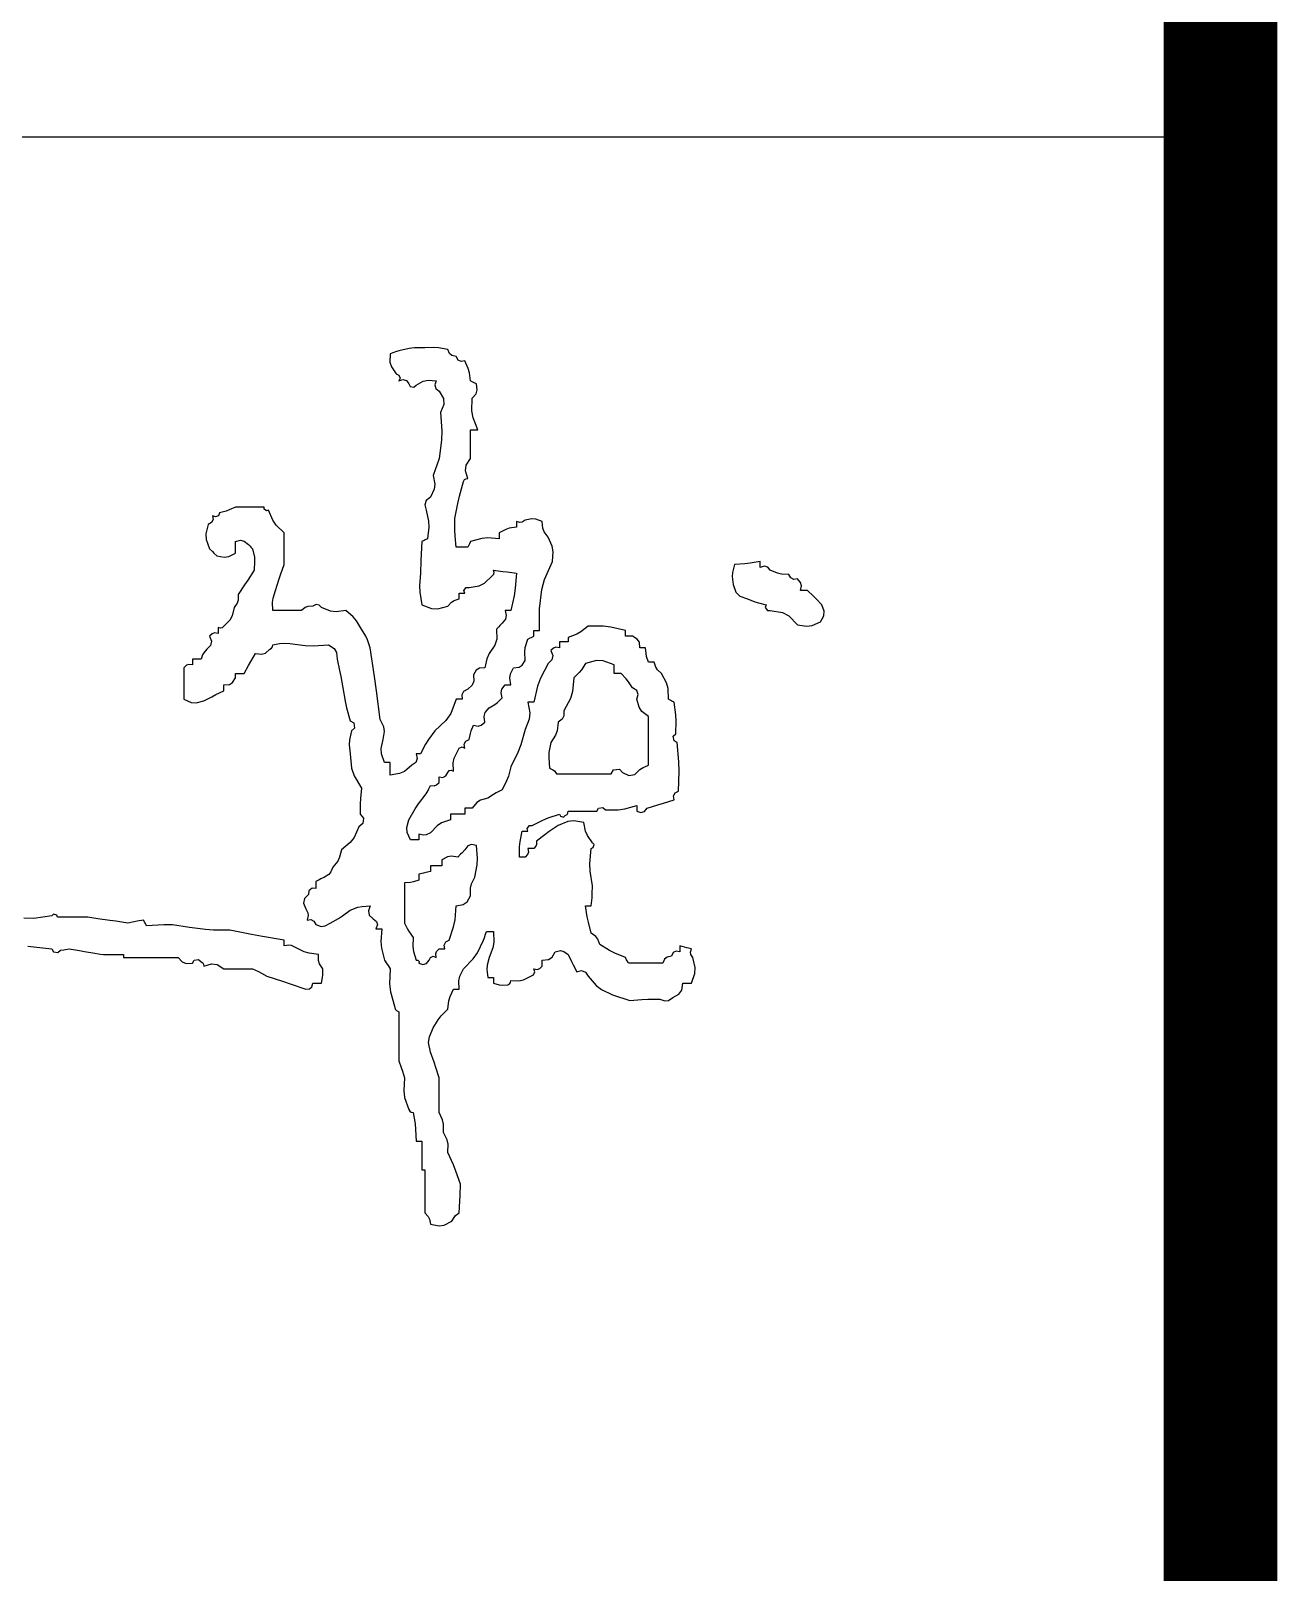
# Model space of a CAD drawing. Extents: x -737978 to 768813, y -372247 to 1140308.
# Drawn here: x 335278 to 336375, y -140390 to -139034 of the extents above; entities that cross this region are included whole.
import ezdxf

# ---------------------------------------------------------------- set-up
doc = ezdxf.new("R2010")
doc.units = 0
doc.header["$LTSCALE"] = 1000
doc.header["$MEASUREMENT"] = 0
doc.layers.get('0').update_dxf_attribs({"linetype": 'CONTINUOUS'})
doc.layers.add('PUB_TITLE', color=4, linetype='CONTINUOUS')

# ---------------------------------------------------------------- blocks, each defined once
blk = doc.blocks.new('黄履优')
for p, q in [((1.236931, 0.600962), (1.236727, 0.596112)), ((1.238931, 0.601629), (1.236931, 0.600962)), ((1.239932, 0.601962), (1.238931, 0.601629)), ((1.241932, 0.602629), (1.239932, 0.601962)), ((1.247807, 0.604022), (1.241932, 0.602629)), ((1.250897, 0.604366), (1.247807, 0.604022)), ((1.256935, 0.604296), (1.250897, 0.604366)), ((1.262275, 0.60452), (1.256935, 0.604296)), ((1.265001, 0.60435), (1.262275, 0.60452)), ((1.270271, 0.603462), (1.265001, 0.60435)), ((1.271333, 0.601085), (1.270271, 0.603462)), ((1.272742, 0.59991), (1.271333, 0.601085)), ((1.236727, 0.596112), (1.23753, 0.593303)), ((1.23753, 0.593303), (1.240265, 0.589293)), ((1.275272, 0.599295), (1.272742, 0.59991)), ((1.276289, 0.597302), (1.275272, 0.599295)), ((1.27807, 0.596412), (1.276289, 0.597302)), ((1.280274, 0.596794), (1.27807, 0.596412)), ((1.282217, 0.592346), (1.280274, 0.596794)), ((1.282907, 0.589929), (1.282217, 0.592346)), ((1.240265, 0.589293), (1.241892, 0.588534)), ((1.241892, 0.588534), (1.242587, 0.586797)), ((1.242587, 0.586797), (1.241932, 0.585125)), ((1.241932, 0.585125), (1.244223, 0.585928)), ((1.244223, 0.585928), (1.246246, 0.58535)), ((1.246246, 0.58535), (1.247767, 0.583458)), ((1.247767, 0.583458), (1.248542, 0.581945)), ((1.250637, 0.581526), (1.251934, 0.582624)), ((1.251934, 0.582624), (1.256057, 0.58503)), ((1.256057, 0.58503), (1.258856, 0.58563)), ((1.258856, 0.58563), (1.263603, 0.585125)), ((1.263603, 0.585125), (1.2628, 0.582834)), ((1.2628, 0.582834), (1.263379, 0.580811)), ((1.283608, 0.585125), (1.282907, 0.589929)), ((1.284941, 0.584458), (1.283608, 0.585125)), ((1.285608, 0.584125), (1.284941, 0.584458)), ((1.286942, 0.583458), (1.285608, 0.584125)), ((1.287417, 0.58001), (1.286942, 0.583458)), ((1.248542, 0.581945), (1.250637, 0.581526)), ((1.263379, 0.580811), (1.26527, 0.57929)), ((1.26527, 0.57929), (1.26786, 0.574999)), ((1.26786, 0.574999), (1.2681, 0.571385)), ((1.284343, 0.567668), (1.284441, 0.575123)), ((1.284441, 0.575123), (1.286736, 0.57774)), ((1.286736, 0.57774), (1.287417, 0.58001)), ((1.2681, 0.571385), (1.266104, 0.566788)), ((1.266104, 0.566788), (1.266893, 0.556143)), ((1.285059, 0.563728), (1.284343, 0.567668)), ((1.266893, 0.556143), (1.266722, 0.55069)), ((1.283608, 0.550118), (1.283608, 0.556786)), ((1.283608, 0.556786), (1.285275, 0.556786)), ((1.287775, 0.556786), (1.285059, 0.563728)), ((1.285275, 0.556786), (1.286108, 0.556786)), ((1.286108, 0.556786), (1.287775, 0.556786)), ((1.266722, 0.55069), (1.26527, 0.540115)), ((1.283608, 0.546783), (1.283608, 0.550118)), ((1.283608, 0.540115), (1.283608, 0.546783)), ((1.26527, 0.540115), (1.263937, 0.536115)), ((1.281016, 0.536176), (1.283608, 0.540115)), ((1.26327, 0.534114), (1.261936, 0.530113)), ((1.261936, 0.530113), (1.262877, 0.525156)), ((1.263937, 0.536115), (1.26327, 0.534114)), ((1.280556, 0.532953), (1.281016, 0.536176)), ((1.281941, 0.528446), (1.280556, 0.532953)), ((1.262476, 0.522148), (1.260269, 0.517611)), ((1.262877, 0.525156), (1.262476, 0.522148)), ((1.27717, 0.518177), (1.27944, 0.526779)), ((1.27944, 0.526779), (1.280047, 0.527817)), ((1.280047, 0.527817), (1.280749, 0.528285)), ((1.280749, 0.528285), (1.281941, 0.528446)), ((1.146912, 0.511776), (1.143354, 0.510172)), ((1.15358, 0.511776), (1.146912, 0.511776)), ((1.156914, 0.511776), (1.15358, 0.511776)), ((1.163582, 0.511776), (1.156914, 0.511776)), ((1.163608, 0.510574), (1.163582, 0.511776)), ((1.257757, 0.515689), (1.256912, 0.513154)), ((1.256912, 0.513154), (1.257769, 0.510109)), ((1.260269, 0.517611), (1.257757, 0.515689)), ((1.274439, 0.505108), (1.276168, 0.513835)), ((1.276168, 0.513835), (1.27717, 0.518177)), ((1.131075, 0.501774), (1.129707, 0.496263)), ((1.133067, 0.50279), (1.131075, 0.501774)), ((1.133958, 0.504571), (1.133067, 0.50279)), ((1.135247, 0.50612), (1.133576, 0.506775)), ((1.133576, 0.506775), (1.133958, 0.504571)), ((1.136984, 0.506815), (1.135247, 0.50612)), ((1.137743, 0.508442), (1.136984, 0.506815)), ((1.1415, 0.509498), (1.137743, 0.508442)), ((1.143354, 0.510172), (1.1415, 0.509498)), ((1.164963, 0.50967), (1.163608, 0.510574)), ((1.166082, 0.510109), (1.164963, 0.50967)), ((1.168632, 0.504159), (1.166082, 0.510109)), ((1.170609, 0.501284), (1.168632, 0.504159)), ((1.257769, 0.510109), (1.259094, 0.503565)), ((1.259094, 0.503565), (1.259268, 0.500082)), ((1.274482, 0.498432), (1.274439, 0.505108)), ((1.312219, 0.502847), (1.31028, 0.503441)), ((1.31028, 0.503441), (1.31028, 0.502107)), ((1.31028, 0.502107), (1.31028, 0.50144)), ((1.313639, 0.503084), (1.312219, 0.502847)), ((1.315281, 0.504274), (1.313639, 0.503084)), ((1.319245, 0.504913), (1.315281, 0.504274)), ((1.32148, 0.504726), (1.319245, 0.504913)), ((1.325283, 0.503441), (1.32148, 0.504726)), ((1.325525, 0.499546), (1.325283, 0.503441)), ((1.129707, 0.496263), (1.129904, 0.492916)), ((1.129904, 0.492916), (1.131909, 0.487604)), ((1.175251, 0.496773), (1.170609, 0.501284)), ((1.175251, 0.489438), (1.175251, 0.496773)), ((1.257269, 0.492772), (1.256602, 0.492439)), ((1.258602, 0.493439), (1.257269, 0.492772)), ((1.259268, 0.500082), (1.258602, 0.493439)), ((1.27465, 0.495085), (1.274482, 0.498432)), ((1.275272, 0.488438), (1.27465, 0.495085)), ((1.29005, 0.493618), (1.283608, 0.491772)), ((1.293598, 0.493973), (1.29005, 0.493618)), ((1.300278, 0.493439), (1.293598, 0.493973)), ((1.303979, 0.498795), (1.300278, 0.496773)), ((1.300278, 0.496773), (1.300278, 0.495439)), ((1.300278, 0.495439), (1.300278, 0.494772)), ((1.300278, 0.494772), (1.300278, 0.493439)), ((1.306106, 0.499504), (1.303979, 0.498795)), ((1.31028, 0.500107), (1.306106, 0.499504)), ((1.31028, 0.50144), (1.31028, 0.500107)), ((1.326301, 0.497413), (1.325525, 0.499546)), ((1.328617, 0.494272), (1.326301, 0.497413)), ((1.331023, 0.489044), (1.328617, 0.494272)), ((1.131909, 0.487604), (1.133576, 0.485937)), ((1.133576, 0.485937), (1.134409, 0.485104)), ((1.134409, 0.485104), (1.136076, 0.483437)), ((1.142993, 0.483136), (1.146912, 0.485104)), ((1.146912, 0.491772), (1.149893, 0.49252)), ((1.146912, 0.489105), (1.146912, 0.491772)), ((1.146912, 0.487771), (1.146912, 0.489105)), ((1.146912, 0.485104), (1.146912, 0.487771)), ((1.149893, 0.49252), (1.15203, 0.492046)), ((1.15203, 0.492046), (1.154413, 0.490105)), ((1.154413, 0.490105), (1.155414, 0.489105)), ((1.155414, 0.489105), (1.155914, 0.488604)), ((1.155914, 0.488604), (1.156914, 0.487604)), ((1.156914, 0.487604), (1.157906, 0.482691)), ((1.175251, 0.48577), (1.175251, 0.489438)), ((1.175251, 0.478436), (1.175251, 0.48577)), ((1.25488, 0.48444), (1.254714, 0.480772)), ((1.255268, 0.491772), (1.25488, 0.48444)), ((1.256602, 0.492439), (1.255268, 0.491772)), ((1.27794, 0.488438), (1.275272, 0.488438)), ((1.279273, 0.488438), (1.27794, 0.488438)), ((1.281941, 0.488438), (1.279273, 0.488438)), ((1.282607, 0.489771), (1.281941, 0.488438)), ((1.282941, 0.490438), (1.282607, 0.489771)), ((1.283608, 0.491772), (1.282941, 0.490438)), ((1.331589, 0.485839), (1.331023, 0.489044)), ((1.331118, 0.480103), (1.331589, 0.485839)), ((1.136076, 0.483437), (1.140405, 0.482738)), ((1.140405, 0.482738), (1.142993, 0.483136)), ((1.157747, 0.475102), (1.154079, 0.469434)), ((1.158079, 0.480103), (1.157747, 0.475102)), ((1.157906, 0.482691), (1.158079, 0.480103)), ((1.173065, 0.472499), (1.175251, 0.478436)), ((1.254714, 0.480772), (1.254435, 0.473434)), ((1.297259, 0.473764), (1.296944, 0.475102)), ((1.296944, 0.475102), (1.302278, 0.474435)), ((1.326493, 0.469678), (1.331118, 0.480103)), ((1.436974, 0.478436), (1.435887, 0.473884)), ((1.442993, 0.478909), (1.436974, 0.478436)), ((1.446, 0.479243), (1.442993, 0.478909)), ((1.451977, 0.480103), (1.446, 0.479243)), ((1.451977, 0.478769), (1.451977, 0.480103)), ((1.451977, 0.478102), (1.451977, 0.478769)), ((1.451977, 0.476769), (1.451977, 0.478102)), ((1.454267, 0.477571), (1.451977, 0.476769)), ((1.456291, 0.476993), (1.454267, 0.477571)), ((1.457811, 0.475102), (1.456291, 0.476993)), ((1.461921, 0.473398), (1.457811, 0.475102)), ((1.152245, 0.4666), (1.148579, 0.460932)), ((1.154079, 0.469434), (1.152245, 0.4666)), ((1.17025, 0.463432), (1.172063, 0.469493)), ((1.172063, 0.469493), (1.173065, 0.472499)), ((1.254435, 0.473434), (1.253987, 0.466106)), ((1.253987, 0.466106), (1.254157, 0.462355)), ((1.282774, 0.465099), (1.288649, 0.46613)), ((1.288649, 0.46613), (1.291761, 0.467686)), ((1.291761, 0.467686), (1.29611, 0.471767)), ((1.29611, 0.471767), (1.297018, 0.4728)), ((1.297018, 0.4728), (1.297259, 0.473764)), ((1.302278, 0.474435), (1.304945, 0.474101)), ((1.304945, 0.474101), (1.31028, 0.473434)), ((1.31028, 0.473434), (1.309597, 0.464691)), ((1.324924, 0.463926), (1.326493, 0.469678)), ((1.435887, 0.473884), (1.435711, 0.471426)), ((1.435711, 0.471426), (1.43614, 0.466766)), ((1.43614, 0.466766), (1.437758, 0.462338)), ((1.464207, 0.47287), (1.461921, 0.473398)), ((1.468647, 0.472601), (1.464207, 0.47287)), ((1.469663, 0.470609), (1.468647, 0.472601)), ((1.471445, 0.469718), (1.469663, 0.470609)), ((1.473648, 0.4701), (1.471445, 0.469718)), ((1.475385, 0.467969), (1.473648, 0.4701)), ((1.475315, 0.463432), (1.475845, 0.46613)), ((1.475845, 0.46613), (1.475385, 0.467969)), ((1.14858, 0.457769), (1.147977, 0.45596)), ((1.148579, 0.460932), (1.14858, 0.457769)), ((1.168403, 0.456475), (1.168758, 0.458959)), ((1.168758, 0.458959), (1.17025, 0.463432)), ((1.254157, 0.462355), (1.255268, 0.455097)), ((1.272466, 0.456517), (1.273953, 0.457446)), ((1.273953, 0.457446), (1.27694, 0.458431)), ((1.27694, 0.460432), (1.27694, 0.461765)), ((1.27694, 0.461765), (1.278273, 0.461765)), ((1.27694, 0.459765), (1.27694, 0.460432)), ((1.27694, 0.458431), (1.27694, 0.459765)), ((1.278273, 0.461765), (1.27894, 0.461765)), ((1.27894, 0.461765), (1.280274, 0.461765)), ((1.279755, 0.46335), (1.281108, 0.465154)), ((1.280274, 0.461765), (1.279755, 0.46335)), ((1.281108, 0.465154), (1.282774, 0.465099)), ((1.308922, 0.460308), (1.306946, 0.451763)), ((1.309597, 0.464691), (1.308922, 0.460308)), ((1.323616, 0.452597), (1.324924, 0.463926)), ((1.437758, 0.462338), (1.440047, 0.46005)), ((1.440047, 0.46005), (1.444475, 0.458431)), ((1.444475, 0.458431), (1.448719, 0.456833)), ((1.476982, 0.463432), (1.475315, 0.463432)), ((1.477816, 0.463432), (1.476982, 0.463432)), ((1.479483, 0.463432), (1.477816, 0.463432)), ((1.482817, 0.460098), (1.479483, 0.463432)), ((1.484484, 0.458431), (1.482817, 0.460098)), ((1.487818, 0.455097), (1.484484, 0.458431)), ((1.145055, 0.448615), (1.1437, 0.4461)), ((1.146078, 0.45343), (1.145055, 0.448615)), ((1.147977, 0.45596), (1.146078, 0.45343)), ((1.168583, 0.451763), (1.168403, 0.456475)), ((1.175251, 0.451763), (1.168583, 0.451763)), ((1.178585, 0.451763), (1.175251, 0.451763)), ((1.185253, 0.451763), (1.178585, 0.451763)), ((1.187489, 0.453528), (1.185253, 0.451763)), ((1.189076, 0.454124), (1.187489, 0.453528)), ((1.191921, 0.454264), (1.189076, 0.454124)), ((1.193747, 0.455148), (1.191921, 0.454264)), ((1.195483, 0.454858), (1.193747, 0.455148)), ((1.196922, 0.45343), (1.195483, 0.454858)), ((1.20221, 0.451282), (1.196922, 0.45343)), ((1.205451, 0.450901), (1.20221, 0.451282)), ((1.211092, 0.451763), (1.205451, 0.450901)), ((1.21536, 0.448018), (1.211092, 0.451763)), ((1.217274, 0.445756), (1.21536, 0.448018)), ((1.255268, 0.455097), (1.260879, 0.452943)), ((1.260879, 0.452943), (1.264456, 0.452744)), ((1.264456, 0.452744), (1.270271, 0.454264)), ((1.270271, 0.454264), (1.272466, 0.456517)), ((1.304945, 0.451763), (1.303612, 0.451763)), ((1.303612, 0.451763), (1.304361, 0.448782)), ((1.304361, 0.448782), (1.303886, 0.446645)), ((1.305612, 0.451763), (1.304945, 0.451763)), ((1.306946, 0.451763), (1.305612, 0.451763)), ((1.323616, 0.447596), (1.323616, 0.452597)), ((1.448719, 0.456833), (1.450903, 0.456161)), ((1.450903, 0.456161), (1.455311, 0.455097)), ((1.455311, 0.455097), (1.454792, 0.453513)), ((1.454792, 0.453513), (1.456145, 0.451709)), ((1.456145, 0.451709), (1.457811, 0.451763)), ((1.457811, 0.451763), (1.46486, 0.450512)), ((1.46486, 0.450512), (1.468626, 0.44853)), ((1.468626, 0.44853), (1.473648, 0.443428)), ((1.486984, 0.445095), (1.488945, 0.448599)), ((1.489171, 0.451318), (1.487818, 0.455097)), ((1.488945, 0.448599), (1.489171, 0.451318)), ((1.138248, 0.441446), (1.13691, 0.441761)), ((1.13691, 0.441761), (1.13691, 0.440427)), ((1.13691, 0.440427), (1.13691, 0.439761)), ((1.13691, 0.439761), (1.13691, 0.438427)), ((1.139211, 0.441687), (1.138248, 0.441446)), ((1.140244, 0.442595), (1.139211, 0.441687)), ((1.1437, 0.4461), (1.140244, 0.442595)), ((1.220261, 0.440928), (1.217274, 0.445756)), ((1.22271, 0.43683), (1.220261, 0.440928)), ((1.299944, 0.442261), (1.298611, 0.440928)), ((1.298611, 0.440928), (1.298761, 0.435022)), ((1.300611, 0.442928), (1.299944, 0.442261)), ((1.301945, 0.444262), (1.300611, 0.442928)), ((1.303886, 0.446645), (1.301945, 0.444262)), ((1.320282, 0.43876), (1.320282, 0.440094)), ((1.320282, 0.440094), (1.321616, 0.440094)), ((1.321616, 0.440094), (1.322283, 0.440094)), ((1.322283, 0.440094), (1.323616, 0.440094)), ((1.323616, 0.445095), (1.323616, 0.447596)), ((1.323616, 0.440094), (1.323616, 0.445095)), ((1.347693, 0.439318), (1.345273, 0.437935)), ((1.351956, 0.442595), (1.347693, 0.439318)), ((1.360682, 0.442621), (1.351956, 0.442595)), ((1.365136, 0.442107), (1.360682, 0.442621)), ((1.373627, 0.440094), (1.365136, 0.442107)), ((1.373627, 0.43876), (1.373627, 0.440094)), ((1.473648, 0.443428), (1.478952, 0.442552)), ((1.478952, 0.442552), (1.482059, 0.44294)), ((1.482059, 0.44294), (1.486984, 0.445095)), ((1.132447, 0.431399), (1.130241, 0.429258)), ((1.133442, 0.438208), (1.131909, 0.43676)), ((1.131909, 0.43676), (1.133, 0.433887)), ((1.133, 0.433887), (1.132447, 0.431399)), ((1.134814, 0.438665), (1.133442, 0.438208)), ((1.13691, 0.438427), (1.134814, 0.438665)), ((1.167954, 0.429865), (1.168422, 0.430568)), ((1.168422, 0.430568), (1.168583, 0.431759)), ((1.168583, 0.431759), (1.172527, 0.43251)), ((1.172527, 0.43251), (1.174571, 0.43268)), ((1.174571, 0.43268), (1.178585, 0.432592)), ((1.178585, 0.432592), (1.1875, 0.4313)), ((1.1875, 0.4313), (1.192104, 0.431129)), ((1.192104, 0.431129), (1.20109, 0.431759)), ((1.20109, 0.431759), (1.204335, 0.429617)), ((1.223733, 0.434614), (1.22271, 0.43683)), ((1.225262, 0.430092), (1.223733, 0.434614)), ((1.227713, 0.413439), (1.225262, 0.430092)), ((1.297767, 0.431642), (1.294443, 0.426758)), ((1.298761, 0.435022), (1.297767, 0.431642)), ((1.315036, 0.42763), (1.315391, 0.430294)), ((1.315391, 0.430294), (1.316948, 0.435093)), ((1.316948, 0.435093), (1.318282, 0.43576)), ((1.318282, 0.43576), (1.318948, 0.436093)), ((1.318948, 0.436093), (1.320282, 0.43676)), ((1.320282, 0.438094), (1.320282, 0.43876)), ((1.320282, 0.43676), (1.320282, 0.438094)), ((1.33319, 0.43033), (1.331818, 0.429872)), ((1.335285, 0.430092), (1.33319, 0.43033)), ((1.337286, 0.433426), (1.335285, 0.433426)), ((1.335285, 0.433426), (1.335285, 0.432092)), ((1.335285, 0.432092), (1.335285, 0.431426)), ((1.335285, 0.431426), (1.335285, 0.430092)), ((1.338286, 0.433426), (1.337286, 0.433426)), ((1.340286, 0.433426), (1.338286, 0.433426)), ((1.345273, 0.437935), (1.340286, 0.435926)), ((1.340286, 0.435926), (1.340286, 0.434926)), ((1.340286, 0.434926), (1.340286, 0.434426)), ((1.340286, 0.434426), (1.340286, 0.433426)), ((1.373627, 0.438094), (1.373627, 0.43876)), ((1.373627, 0.43676), (1.373627, 0.438094)), ((1.375294, 0.43676), (1.373627, 0.43676)), ((1.376127, 0.43676), (1.375294, 0.43676)), ((1.377794, 0.43676), (1.376127, 0.43676)), ((1.380486, 0.435133), (1.377794, 0.43676)), ((1.381679, 0.433224), (1.380486, 0.435133)), ((1.381962, 0.430092), (1.381679, 0.433224)), ((1.383296, 0.430092), (1.381962, 0.430092)), ((1.383962, 0.430092), (1.383296, 0.430092)), ((1.385296, 0.430092), (1.383962, 0.430092)), ((1.385564, 0.426702), (1.385296, 0.430092)), ((1.123907, 0.423424), (1.121906, 0.423424)), ((1.121906, 0.423424), (1.121906, 0.42209)), ((1.121906, 0.42209), (1.121906, 0.421423)), ((1.121906, 0.421423), (1.121906, 0.42009)), ((1.124907, 0.423424), (1.123907, 0.423424)), ((1.126907, 0.423424), (1.124907, 0.423424)), ((1.127798, 0.42596), (1.126907, 0.423424)), ((1.128508, 0.427204), (1.127798, 0.42596)), ((1.130241, 0.429258), (1.128508, 0.427204)), ((1.15458, 0.419756), (1.155914, 0.42209)), ((1.155914, 0.42209), (1.158581, 0.426758)), ((1.158581, 0.426758), (1.162029, 0.426283)), ((1.162029, 0.426283), (1.164299, 0.426963)), ((1.164299, 0.426963), (1.166916, 0.429258)), ((1.166916, 0.429258), (1.167954, 0.429865)), ((1.204335, 0.429617), (1.205729, 0.427295)), ((1.205729, 0.427295), (1.206091, 0.423424)), ((1.206091, 0.423424), (1.207425, 0.416756)), ((1.292582, 0.421844), (1.291943, 0.418423)), ((1.293094, 0.423549), (1.292582, 0.421844)), ((1.294443, 0.426758), (1.293094, 0.423549)), ((1.313654, 0.419898), (1.315281, 0.42259)), ((1.315281, 0.42259), (1.315036, 0.42763)), ((1.330823, 0.423064), (1.328617, 0.420923)), ((1.331818, 0.429872), (1.330284, 0.428425)), ((1.330284, 0.428425), (1.331376, 0.425551)), ((1.331376, 0.425551), (1.330823, 0.423064)), ((1.35675, 0.422605), (1.350289, 0.420923)), ((1.360697, 0.422407), (1.35675, 0.422605)), ((1.366959, 0.42009), (1.360697, 0.422407)), ((1.385907, 0.424989), (1.385564, 0.426702)), ((1.386963, 0.421757), (1.385907, 0.424989)), ((1.388297, 0.421757), (1.386963, 0.421757)), ((1.388963, 0.421757), (1.388297, 0.421757)), ((1.390297, 0.421757), (1.388963, 0.421757)), ((1.391283, 0.41877), (1.390297, 0.421757)), ((1.118439, 0.41987), (1.116905, 0.418423)), ((1.116905, 0.418423), (1.116905, 0.411088)), ((1.119811, 0.420328), (1.118439, 0.41987)), ((1.121906, 0.42009), (1.119811, 0.420328)), ((1.145285, 0.409896), (1.146912, 0.412588)), ((1.146912, 0.414088), (1.146912, 0.415089)), ((1.146912, 0.415089), (1.148912, 0.415089)), ((1.146912, 0.413588), (1.146912, 0.414088)), ((1.146912, 0.412588), (1.146912, 0.413588)), ((1.148912, 0.415089), (1.149912, 0.415089)), ((1.149912, 0.415089), (1.151913, 0.415089)), ((1.151913, 0.415089), (1.15458, 0.419756)), ((1.207425, 0.416756), (1.208091, 0.413422)), ((1.208091, 0.413422), (1.209425, 0.406754)), ((1.22888, 0.405103), (1.227713, 0.413439)), ((1.286902, 0.416947), (1.285275, 0.414255)), ((1.285275, 0.414255), (1.285492, 0.410671)), ((1.28881, 0.41814), (1.286902, 0.416947)), ((1.291943, 0.418423), (1.28881, 0.41814)), ((1.306328, 0.412429), (1.306728, 0.414831)), ((1.306946, 0.408421), (1.306328, 0.412429)), ((1.306728, 0.414831), (1.308613, 0.418423)), ((1.308613, 0.418423), (1.311746, 0.418706)), ((1.311746, 0.418706), (1.313654, 0.419898)), ((1.324238, 0.412381), (1.322524, 0.407752)), ((1.328617, 0.420923), (1.324238, 0.412381)), ((1.34362, 0.412588), (1.342824, 0.404612)), ((1.346629, 0.415617), (1.34362, 0.412588)), ((1.347994, 0.417323), (1.346629, 0.415617)), ((1.350289, 0.420923), (1.347994, 0.417323)), ((1.366959, 0.418089), (1.366959, 0.42009)), ((1.366959, 0.417089), (1.366959, 0.418089)), ((1.366959, 0.415089), (1.366959, 0.417089)), ((1.368626, 0.415089), (1.366959, 0.415089)), ((1.369459, 0.415089), (1.368626, 0.415089)), ((1.371126, 0.415089), (1.369459, 0.415089)), ((1.374034, 0.411962), (1.371126, 0.415089)), ((1.392212, 0.417284), (1.391283, 0.41877)), ((1.394465, 0.415089), (1.392212, 0.417284)), ((1.397426, 0.409609), (1.394465, 0.415089)), ((1.116905, 0.411088), (1.116905, 0.40742)), ((1.116905, 0.40742), (1.116905, 0.400085)), ((1.135553, 0.402799), (1.140244, 0.405087)), ((1.140244, 0.408421), (1.143376, 0.408703)), ((1.140244, 0.407087), (1.140244, 0.408421)), ((1.140244, 0.40642), (1.140244, 0.407087)), ((1.140244, 0.405087), (1.140244, 0.40642)), ((1.143376, 0.408703), (1.145285, 0.409896)), ((1.209425, 0.406754), (1.210628, 0.398999)), ((1.231096, 0.388416), (1.22888, 0.405103)), ((1.27954, 0.40471), (1.278431, 0.402768)), ((1.281941, 0.40592), (1.27954, 0.40471)), ((1.28457, 0.408366), (1.281941, 0.40592)), ((1.285492, 0.410671), (1.28457, 0.408366)), ((1.301286, 0.403921), (1.301743, 0.40598)), ((1.301945, 0.400919), (1.301286, 0.403921)), ((1.301743, 0.40598), (1.303612, 0.408421)), ((1.303612, 0.408421), (1.304945, 0.408421)), ((1.304945, 0.408421), (1.305612, 0.408421)), ((1.305612, 0.408421), (1.306946, 0.408421)), ((1.322524, 0.407752), (1.320282, 0.398418)), ((1.342824, 0.404612), (1.341568, 0.400485)), ((1.375382, 0.410277), (1.374034, 0.411962)), ((1.377794, 0.406754), (1.375382, 0.410277)), ((1.380135, 0.40513), (1.377794, 0.406754)), ((1.380991, 0.402848), (1.380135, 0.40513)), ((1.398343, 0.406307), (1.397426, 0.409609)), ((1.398632, 0.400085), (1.398343, 0.406307)), ((1.116905, 0.400085), (1.121223, 0.39828)), ((1.121223, 0.39828), (1.124044, 0.398078)), ((1.124044, 0.398078), (1.128574, 0.399252)), ((1.128574, 0.399252), (1.133219, 0.401631)), ((1.133219, 0.401631), (1.135553, 0.402799)), ((1.210628, 0.398999), (1.211468, 0.395137)), ((1.211468, 0.395137), (1.213593, 0.387583)), ((1.275272, 0.400085), (1.27205, 0.391813)), ((1.276606, 0.400085), (1.275272, 0.400085)), ((1.277273, 0.400085), (1.276606, 0.400085)), ((1.278607, 0.400085), (1.277273, 0.400085)), ((1.278431, 0.402768), (1.278607, 0.400085)), ((1.292148, 0.392467), (1.294443, 0.395084)), ((1.294443, 0.395084), (1.297646, 0.397133)), ((1.297646, 0.397133), (1.299171, 0.398319)), ((1.299171, 0.398319), (1.301945, 0.400919)), ((1.318282, 0.398418), (1.316948, 0.398418)), ((1.316948, 0.398418), (1.318104, 0.392154)), ((1.318948, 0.398418), (1.318282, 0.398418)), ((1.320282, 0.398418), (1.318948, 0.398418)), ((1.341568, 0.400485), (1.337786, 0.393417)), ((1.380295, 0.400085), (1.380991, 0.402848)), ((1.38164, 0.395469), (1.380295, 0.400085)), ((1.383219, 0.393101), (1.38164, 0.395469)), ((1.399966, 0.399419), (1.398632, 0.400085)), ((1.400633, 0.399085), (1.399966, 0.399419)), ((1.401966, 0.398418), (1.400633, 0.399085)), ((1.40285, 0.391129), (1.401966, 0.398418)), ((1.213593, 0.387583), (1.215661, 0.386451)), ((1.215661, 0.386451), (1.216095, 0.383414)), ((1.233174, 0.384184), (1.231096, 0.388416)), ((1.269293, 0.387769), (1.26277, 0.381748)), ((1.27205, 0.391813), (1.269293, 0.387769)), ((1.289811, 0.385013), (1.291943, 0.386749)), ((1.291467, 0.390198), (1.292148, 0.392467)), ((1.291943, 0.386749), (1.291467, 0.390198)), ((1.317716, 0.388468), (1.315281, 0.382582)), ((1.318104, 0.392154), (1.317716, 0.388468)), ((1.334452, 0.386749), (1.333949, 0.381818)), ((1.33679, 0.388601), (1.334452, 0.386749)), ((1.337708, 0.390436), (1.33679, 0.388601)), ((1.337786, 0.393417), (1.337708, 0.390436)), ((1.386963, 0.390083), (1.383219, 0.393101)), ((1.386963, 0.378748), (1.386963, 0.390083)), ((1.4028, 0.380081), (1.403018, 0.38742)), ((1.403018, 0.38742), (1.40285, 0.391129)), ((1.213131, 0.376563), (1.212954, 0.373719)), ((1.214426, 0.381748), (1.213131, 0.376563)), ((1.216095, 0.383414), (1.214426, 0.381748)), ((1.231661, 0.371517), (1.232763, 0.376747)), ((1.232763, 0.376747), (1.233573, 0.381392)), ((1.233573, 0.381392), (1.233174, 0.384184)), ((1.259045, 0.376679), (1.257359, 0.373982)), ((1.26277, 0.381748), (1.259045, 0.376679)), ((1.280782, 0.375731), (1.282774, 0.376747)), ((1.282774, 0.376747), (1.283476, 0.380156)), ((1.283476, 0.380156), (1.283984, 0.38185)), ((1.283984, 0.38185), (1.285275, 0.385082)), ((1.285275, 0.385082), (1.287972, 0.384553)), ((1.287972, 0.384553), (1.289811, 0.385013)), ((1.315281, 0.382582), (1.312728, 0.373652)), ((1.333019, 0.379214), (1.330284, 0.37508)), ((1.333949, 0.381818), (1.333019, 0.379214)), ((1.386963, 0.37308), (1.386963, 0.378748)), ((1.401418, 0.378596), (1.4028, 0.380081)), ((1.401845, 0.376037), (1.401418, 0.378596)), ((1.212954, 0.373719), (1.213593, 0.368412)), ((1.213593, 0.368412), (1.214407, 0.360017)), ((1.231852, 0.368463), (1.231661, 0.371517)), ((1.233597, 0.363411), (1.231852, 0.368463)), ((1.252934, 0.368412), (1.251934, 0.368412)), ((1.251934, 0.368412), (1.25263, 0.36565)), ((1.253434, 0.368412), (1.252934, 0.368412)), ((1.254435, 0.368412), (1.253434, 0.368412)), ((1.257359, 0.373982), (1.254435, 0.368412)), ((1.273949, 0.365821), (1.276106, 0.370079)), ((1.276106, 0.370079), (1.276865, 0.371706)), ((1.276865, 0.371706), (1.278602, 0.372401)), ((1.278602, 0.372401), (1.280274, 0.371746)), ((1.279891, 0.37395), (1.280782, 0.375731)), ((1.280274, 0.371746), (1.279891, 0.37395)), ((1.311034, 0.36925), (1.306946, 0.36091)), ((1.312728, 0.373652), (1.311034, 0.36925)), ((1.329151, 0.369177), (1.328978, 0.366069)), ((1.330284, 0.37508), (1.329151, 0.369177)), ((1.386963, 0.361744), (1.386963, 0.37308)), ((1.403633, 0.37508), (1.401845, 0.376037)), ((1.404642, 0.363784), (1.403633, 0.37508)), ((1.214407, 0.360017), (1.215875, 0.355613)), ((1.234931, 0.363411), (1.233597, 0.363411)), ((1.235597, 0.363411), (1.234931, 0.363411)), ((1.236931, 0.363411), (1.235597, 0.363411)), ((1.236931, 0.36041), (1.236931, 0.363411)), ((1.236931, 0.35891), (1.236931, 0.36041)), ((1.236931, 0.355909), (1.236931, 0.35891)), ((1.249434, 0.361744), (1.245192, 0.358213)), ((1.251774, 0.363368), (1.249434, 0.361744)), ((1.25263, 0.36565), (1.251774, 0.363368)), ((1.270271, 0.357576), (1.271147, 0.358636)), ((1.271147, 0.358636), (1.272334, 0.358933)), ((1.272334, 0.358933), (1.273605, 0.35841)), ((1.273383, 0.363178), (1.273949, 0.365821)), ((1.273605, 0.35841), (1.273383, 0.363178)), ((1.306946, 0.36091), (1.305587, 0.355378)), ((1.328978, 0.366069), (1.329451, 0.360077)), ((1.329451, 0.360077), (1.331387, 0.359178)), ((1.331387, 0.359178), (1.332316, 0.358434)), ((1.332316, 0.358434), (1.333618, 0.356743)), ((1.365292, 0.356743), (1.366632, 0.359073)), ((1.366632, 0.359073), (1.370087, 0.359505)), ((1.370087, 0.359505), (1.37196, 0.357576)), ((1.379013, 0.356458), (1.381962, 0.359243)), ((1.381962, 0.359243), (1.383884, 0.360388)), ((1.383884, 0.360388), (1.384895, 0.360893)), ((1.384895, 0.360893), (1.386963, 0.361744)), ((1.40481, 0.358076), (1.404642, 0.363784)), ((1.215875, 0.355613), (1.220261, 0.348408)), ((1.242362, 0.356892), (1.236931, 0.355909)), ((1.245192, 0.358213), (1.242362, 0.356892)), ((1.259389, 0.348019), (1.260269, 0.350075)), ((1.260269, 0.350075), (1.262364, 0.349837)), ((1.262364, 0.349837), (1.263737, 0.350294)), ((1.263737, 0.350294), (1.26527, 0.351742)), ((1.26527, 0.353742), (1.26527, 0.355076)), ((1.26527, 0.355076), (1.267474, 0.354693)), ((1.26527, 0.353075), (1.26527, 0.353742)), ((1.26527, 0.351742), (1.26527, 0.353075)), ((1.267474, 0.354693), (1.269255, 0.355584)), ((1.269255, 0.355584), (1.270271, 0.357576)), ((1.304559, 0.352636), (1.301945, 0.347574)), ((1.305587, 0.355378), (1.304559, 0.352636)), ((1.333618, 0.356743), (1.346288, 0.356743)), ((1.346288, 0.356743), (1.352622, 0.356743)), ((1.352622, 0.356743), (1.365292, 0.356743)), ((1.37196, 0.357576), (1.375652, 0.355898)), ((1.375652, 0.355898), (1.379013, 0.356458)), ((1.404467, 0.346741), (1.40481, 0.358076)), ((1.219556, 0.342439), (1.219388, 0.339415)), ((1.220261, 0.348408), (1.219556, 0.342439)), ((1.253333, 0.339386), (1.257769, 0.345074)), ((1.257769, 0.345074), (1.258885, 0.347012)), ((1.258885, 0.347012), (1.259389, 0.348019)), ((1.289411, 0.341447), (1.28724, 0.340065)), ((1.29361, 0.342573), (1.289411, 0.341447)), ((1.296849, 0.344723), (1.29361, 0.342573)), ((1.298523, 0.345728), (1.296849, 0.344723)), ((1.301945, 0.347574), (1.298523, 0.345728)), ((1.395644, 0.339701), (1.401966, 0.34174)), ((1.401584, 0.343943), (1.402474, 0.345725)), ((1.401966, 0.34174), (1.401584, 0.343943)), ((1.402474, 0.345725), (1.404467, 0.346741)), ((1.219388, 0.339415), (1.219427, 0.333405)), ((1.219427, 0.333405), (1.221278, 0.331019)), ((1.247767, 0.330071), (1.25131, 0.336353)), ((1.25131, 0.336353), (1.253333, 0.339386)), ((1.275272, 0.333405), (1.271938, 0.333405)), ((1.271938, 0.333405), (1.271938, 0.332071)), ((1.271938, 0.332071), (1.271938, 0.331404)), ((1.27694, 0.333405), (1.275272, 0.333405)), ((1.280274, 0.333405), (1.27694, 0.333405)), ((1.281941, 0.336739), (1.280274, 0.336739)), ((1.280274, 0.336739), (1.280274, 0.335405)), ((1.280274, 0.335405), (1.280274, 0.334738)), ((1.280274, 0.334738), (1.280274, 0.333405)), ((1.282774, 0.336739), (1.281941, 0.336739)), ((1.284441, 0.336739), (1.282774, 0.336739)), ((1.28724, 0.340065), (1.284441, 0.336739)), ((1.328767, 0.331223), (1.335285, 0.333405)), ((1.335285, 0.333405), (1.335762, 0.332115)), ((1.335762, 0.332115), (1.337592, 0.331658)), ((1.337592, 0.331658), (1.338619, 0.332571)), ((1.338619, 0.332571), (1.339657, 0.333178)), ((1.339657, 0.333178), (1.340126, 0.33388)), ((1.340126, 0.33388), (1.340286, 0.335072)), ((1.340286, 0.335072), (1.346954, 0.335072)), ((1.346954, 0.335072), (1.350289, 0.335072)), ((1.350289, 0.335072), (1.356957, 0.335072)), ((1.356957, 0.335072), (1.357913, 0.33686)), ((1.357913, 0.33686), (1.360473, 0.337286)), ((1.360473, 0.337286), (1.361958, 0.335905)), ((1.361958, 0.335905), (1.36936, 0.335912)), ((1.36936, 0.335912), (1.373161, 0.33643)), ((1.373161, 0.33643), (1.380295, 0.338406)), ((1.380295, 0.338406), (1.380295, 0.337072)), ((1.380295, 0.337072), (1.380295, 0.336405)), ((1.380295, 0.336405), (1.380295, 0.335072)), ((1.380295, 0.335072), (1.382586, 0.334269)), ((1.382586, 0.334269), (1.384609, 0.334847)), ((1.384609, 0.334847), (1.38613, 0.336739)), ((1.38613, 0.336739), (1.392476, 0.338701)), ((1.392476, 0.338701), (1.395644, 0.339701)), ((1.218594, 0.325903), (1.215876, 0.319814)), ((1.220923, 0.327824), (1.218594, 0.325903)), ((1.221278, 0.331019), (1.220923, 0.327824)), ((1.246593, 0.325541), (1.247767, 0.330071)), ((1.246795, 0.322719), (1.246593, 0.325541)), ((1.2486, 0.318401), (1.246795, 0.322719)), ((1.260269, 0.322569), (1.257846, 0.321406)), ((1.264087, 0.326596), (1.260269, 0.322569)), ((1.26669, 0.32827), (1.264087, 0.326596)), ((1.271938, 0.330071), (1.26669, 0.32827)), ((1.271938, 0.331404), (1.271938, 0.330071)), ((1.312313, 0.317506), (1.313614, 0.323402)), ((1.313614, 0.323402), (1.314948, 0.323402)), ((1.314948, 0.323402), (1.315614, 0.323402)), ((1.315614, 0.323402), (1.316948, 0.323402)), ((1.316429, 0.324987), (1.317782, 0.326791)), ((1.316948, 0.323402), (1.316429, 0.324987)), ((1.317782, 0.326791), (1.319449, 0.326736)), ((1.319449, 0.326736), (1.325564, 0.329874)), ((1.325564, 0.329874), (1.328767, 0.331223)), ((1.329337, 0.323229), (1.326832, 0.321391)), ((1.334452, 0.326736), (1.329337, 0.323229)), ((1.340018, 0.329078), (1.334452, 0.326736)), ((1.343511, 0.329466), (1.340018, 0.329078)), ((1.349455, 0.328404), (1.343511, 0.329466)), ((1.350444, 0.323422), (1.349455, 0.328404)), ((1.351531, 0.320885), (1.350444, 0.323422)), ((1.213676, 0.31688), (1.208592, 0.312567)), ((1.215876, 0.319814), (1.213676, 0.31688)), ((1.250601, 0.318401), (1.2486, 0.318401)), ((1.251601, 0.318401), (1.250601, 0.318401)), ((1.253601, 0.318401), (1.251601, 0.318401)), ((1.256236, 0.321205), (1.253601, 0.321735)), ((1.253601, 0.321735), (1.253601, 0.320402)), ((1.253601, 0.320402), (1.253601, 0.319735)), ((1.253601, 0.319735), (1.253601, 0.318401)), ((1.257846, 0.321406), (1.256236, 0.321205)), ((1.281897, 0.314907), (1.280274, 0.312567)), ((1.284179, 0.315763), (1.281897, 0.314907)), ((1.286942, 0.315067), (1.284179, 0.315763)), ((1.287601, 0.307755), (1.286942, 0.315067)), ((1.311947, 0.308399), (1.311972, 0.314437)), ((1.311972, 0.314437), (1.312313, 0.317506)), ((1.321434, 0.314778), (1.320282, 0.3134)), ((1.321833, 0.315776), (1.321434, 0.314778)), ((1.321949, 0.317568), (1.321833, 0.315776)), ((1.326832, 0.321391), (1.321949, 0.317568)), ((1.354456, 0.316734), (1.351531, 0.320885)), ((1.353623, 0.3134), (1.354912, 0.313877)), ((1.355369, 0.315707), (1.354456, 0.316734)), ((1.354912, 0.313877), (1.355369, 0.315707)), ((1.206334, 0.306097), (1.203591, 0.302565)), ((1.207411, 0.308252), (1.206334, 0.306097)), ((1.208592, 0.312567), (1.207411, 0.308252)), ((1.270202, 0.308531), (1.266937, 0.306732)), ((1.266937, 0.306732), (1.266937, 0.305399)), ((1.266937, 0.305399), (1.266937, 0.304732)), ((1.266937, 0.304732), (1.266937, 0.303398)), ((1.272417, 0.308934), (1.270202, 0.308531)), ((1.276106, 0.308399), (1.272417, 0.308934)), ((1.277773, 0.310066), (1.276106, 0.308399)), ((1.278607, 0.3109), (1.277773, 0.310066)), ((1.280274, 0.312567), (1.278607, 0.3109)), ((1.287428, 0.303953), (1.287601, 0.307755)), ((1.313281, 0.308399), (1.311947, 0.308399)), ((1.313947, 0.308399), (1.313281, 0.308399)), ((1.315281, 0.308399), (1.313947, 0.308399)), ((1.316729, 0.309933), (1.315281, 0.308399)), ((1.317186, 0.311305), (1.316729, 0.309933)), ((1.318282, 0.3134), (1.316948, 0.3134)), ((1.316948, 0.3134), (1.317186, 0.311305)), ((1.318948, 0.3134), (1.318282, 0.3134)), ((1.320282, 0.3134), (1.318948, 0.3134)), ((1.35293, 0.304753), (1.353623, 0.3134)), ((1.353101, 0.300297), (1.35293, 0.304753)), ((1.196589, 0.29573), (1.195589, 0.29523)), ((1.198589, 0.29673), (1.196589, 0.29573)), ((1.201216, 0.298327), (1.198589, 0.29673)), ((1.202414, 0.299725), (1.201216, 0.298327)), ((1.203591, 0.302565), (1.202414, 0.299725)), ((1.256268, 0.299064), (1.253601, 0.298397)), ((1.253601, 0.298397), (1.253601, 0.297063)), ((1.253601, 0.297063), (1.253601, 0.296397)), ((1.253601, 0.296397), (1.253601, 0.295063)), ((1.257602, 0.299397), (1.256268, 0.299064)), ((1.260269, 0.300064), (1.257602, 0.299397)), ((1.262937, 0.303398), (1.260269, 0.303398)), ((1.260269, 0.303398), (1.260269, 0.302065)), ((1.260269, 0.302065), (1.260269, 0.301398)), ((1.260269, 0.301398), (1.260269, 0.300064)), ((1.26427, 0.303398), (1.262937, 0.303398)), ((1.266937, 0.303398), (1.26427, 0.303398)), ((1.28405, 0.292787), (1.286108, 0.29673)), ((1.286108, 0.29673), (1.287428, 0.303953)), ((1.354456, 0.291729), (1.353101, 0.300297)), ((1.189421, 0.286728), (1.186989, 0.284351)), ((1.189641, 0.288851), (1.189421, 0.286728)), ((1.191468, 0.290313), (1.189641, 0.288851)), ((1.193588, 0.290062), (1.191468, 0.290313)), ((1.195589, 0.29523), (1.193588, 0.29423)), ((1.193588, 0.29423), (1.193588, 0.292563)), ((1.193588, 0.292563), (1.193588, 0.291729)), ((1.193588, 0.291729), (1.193588, 0.290062)), ((1.248656, 0.293664), (1.245266, 0.293396)), ((1.245266, 0.293396), (1.245266, 0.284061)), ((1.250369, 0.294007), (1.248656, 0.293664)), ((1.253601, 0.295063), (1.250369, 0.294007)), ((1.283485, 0.290341), (1.28405, 0.292787)), ((1.283608, 0.285894), (1.283485, 0.290341)), ((1.354176, 0.284707), (1.354344, 0.287051)), ((1.354344, 0.287051), (1.354456, 0.291729)), ((1.186989, 0.284351), (1.186424, 0.281522)), ((1.186424, 0.281522), (1.187754, 0.278393)), ((1.187754, 0.278393), (1.188917, 0.275969)), ((1.213593, 0.277559), (1.21806, 0.27924)), ((1.21806, 0.27924), (1.220497, 0.279763)), ((1.220497, 0.279763), (1.225262, 0.28006)), ((1.225262, 0.28006), (1.22417, 0.277186)), ((1.245266, 0.284061), (1.245266, 0.279393)), ((1.245266, 0.279393), (1.245266, 0.270058)), ((1.274575, 0.271916), (1.275272, 0.28006)), ((1.275272, 0.28006), (1.279284, 0.280748)), ((1.279284, 0.280748), (1.281589, 0.282361)), ((1.281589, 0.282361), (1.283608, 0.285894)), ((1.351428, 0.273687), (1.350289, 0.28006)), ((1.350289, 0.28006), (1.351622, 0.28006)), ((1.351622, 0.28006), (1.352289, 0.28006)), ((1.352289, 0.28006), (1.353623, 0.28006)), ((1.353623, 0.28006), (1.354176, 0.284707)), ((1.029647, 0.272777), (1.024014, 0.272953)), ((1.040222, 0.274225), (1.029647, 0.272777)), ((1.04125, 0.275138), (1.040222, 0.274225)), ((1.043079, 0.274681), (1.04125, 0.275138)), ((1.043556, 0.273392), (1.043079, 0.274681)), ((1.050558, 0.273392), (1.043556, 0.273392)), ((1.054059, 0.273392), (1.050558, 0.273392)), ((1.06106, 0.273392), (1.054059, 0.273392)), ((1.063394, 0.273058), (1.06106, 0.273392)), ((1.064561, 0.272892), (1.063394, 0.273058)), ((1.066895, 0.272558), (1.064561, 0.272892)), ((1.073896, 0.271558), (1.066895, 0.272558)), ((1.077397, 0.271058), (1.073896, 0.271558)), ((1.084398, 0.270058), (1.077397, 0.271058)), ((1.088044, 0.270836), (1.084398, 0.270058)), ((1.089881, 0.27117), (1.088044, 0.270836)), ((1.093567, 0.271725), (1.089881, 0.27117)), ((1.094234, 0.270391), (1.093567, 0.271725)), ((1.094567, 0.269724), (1.094234, 0.270391)), ((1.095234, 0.268391), (1.094567, 0.269724)), ((1.105217, 0.26909), (1.095234, 0.268391)), ((1.110325, 0.26892), (1.105217, 0.26909)), ((1.120239, 0.267557), (1.110325, 0.26892)), ((1.189118, 0.27436), (1.188587, 0.271725)), ((1.188587, 0.271725), (1.190791, 0.272107)), ((1.188917, 0.275969), (1.189118, 0.27436)), ((1.190791, 0.272107), (1.192572, 0.271217)), ((1.192572, 0.271217), (1.193588, 0.269224)), ((1.193588, 0.269224), (1.196755, 0.268129)), ((1.199036, 0.268357), (1.201923, 0.270058)), ((1.201923, 0.270058), (1.206761, 0.272777)), ((1.206761, 0.272777), (1.209111, 0.274288)), ((1.209111, 0.274288), (1.213593, 0.277559)), ((1.22417, 0.277186), (1.224723, 0.274699)), ((1.224723, 0.274699), (1.226929, 0.272558)), ((1.226929, 0.272558), (1.228821, 0.271038)), ((1.229399, 0.269014), (1.228596, 0.266724)), ((1.228821, 0.271038), (1.229399, 0.269014)), ((1.245266, 0.270058), (1.246961, 0.266558)), ((1.273717, 0.2678), (1.274575, 0.271916)), ((1.352096, 0.270514), (1.351428, 0.273687)), ((1.353623, 0.264223), (1.352096, 0.270514)), ((1.129516, 0.266318), (1.120239, 0.267557)), ((1.134219, 0.265982), (1.129516, 0.266318)), ((1.143578, 0.26589), (1.134219, 0.265982)), ((1.156231, 0.263472), (1.143578, 0.26589)), ((1.162566, 0.262304), (1.156231, 0.263472)), ((1.175251, 0.260056), (1.162566, 0.262304)), ((1.175251, 0.258722), (1.175251, 0.260056)), ((1.196755, 0.268129), (1.199036, 0.268357)), ((1.228596, 0.266724), (1.229929, 0.266724)), ((1.229929, 0.266724), (1.230596, 0.266724)), ((1.230596, 0.266724), (1.23193, 0.266724)), ((1.23193, 0.266724), (1.231365, 0.25938)), ((1.246961, 0.266558), (1.247977, 0.264865)), ((1.247977, 0.264865), (1.250267, 0.261723)), ((1.250267, 0.261723), (1.24996, 0.256355)), ((1.269113, 0.259039), (1.271105, 0.260056)), ((1.271105, 0.260056), (1.273717, 0.2678)), ((1.287603, 0.25271), (1.291109, 0.260056)), ((1.291109, 0.260056), (1.291776, 0.262056)), ((1.291776, 0.262056), (1.292109, 0.263056)), ((1.292109, 0.263056), (1.292776, 0.265057)), ((1.292776, 0.265057), (1.294443, 0.265057)), ((1.294443, 0.265057), (1.295277, 0.265057)), ((1.295277, 0.265057), (1.296944, 0.265057)), ((1.296944, 0.265057), (1.297132, 0.258975)), ((1.35636, 0.262321), (1.353623, 0.264223)), ((1.357564, 0.260716), (1.35636, 0.262321)), ((1.358624, 0.257555), (1.357564, 0.260716)), ((1.026306, 0.256643), (1.040222, 0.255054)), ((1.040222, 0.255054), (1.041179, 0.253266)), ((1.041179, 0.253266), (1.043738, 0.25284)), ((1.043738, 0.25284), (1.045223, 0.254221)), ((1.045223, 0.254221), (1.047224, 0.254554)), ((1.047224, 0.254554), (1.048224, 0.254721)), ((1.048224, 0.254721), (1.050224, 0.255054)), ((1.050224, 0.255054), (1.056226, 0.254054)), ((1.056226, 0.254054), (1.059226, 0.253554)), ((1.059226, 0.253554), (1.065228, 0.252554)), ((1.065228, 0.252554), (1.067228, 0.252221)), ((1.067228, 0.252221), (1.068228, 0.252054)), ((1.068228, 0.252054), (1.070229, 0.25172)), ((1.070229, 0.25172), (1.074896, 0.25172)), ((1.074896, 0.25172), (1.07723, 0.25172)), ((1.07723, 0.25172), (1.081898, 0.25172)), ((1.081898, 0.25172), (1.081898, 0.251054)), ((1.081898, 0.251054), (1.081898, 0.25072)), ((1.175251, 0.258055), (1.175251, 0.258722)), ((1.175251, 0.256722), (1.175251, 0.258055)), ((1.177886, 0.257252), (1.175251, 0.256722)), ((1.179496, 0.257051), (1.177886, 0.257252)), ((1.181919, 0.255888), (1.179496, 0.257051)), ((1.186903, 0.253358), (1.181919, 0.255888)), ((1.189718, 0.252478), (1.186903, 0.253358)), ((1.195255, 0.25172), (1.189718, 0.252478)), ((1.195191, 0.24824), (1.195255, 0.25172)), ((1.231365, 0.25938), (1.231717, 0.255508)), ((1.231717, 0.255508), (1.233597, 0.248386)), ((1.24996, 0.256355), (1.250315, 0.253513)), ((1.250315, 0.253513), (1.251934, 0.248386)), ((1.263365, 0.252149), (1.263823, 0.253521)), ((1.263603, 0.250053), (1.263365, 0.252149)), ((1.263823, 0.253521), (1.26527, 0.255054)), ((1.26527, 0.255054), (1.266604, 0.255054)), ((1.266604, 0.255054), (1.267271, 0.255054)), ((1.267271, 0.255054), (1.268604, 0.255054)), ((1.268222, 0.257258), (1.269113, 0.259039)), ((1.268604, 0.255054), (1.268222, 0.257258)), ((1.285142, 0.249194), (1.287603, 0.25271)), ((1.296593, 0.255745), (1.294443, 0.250053)), ((1.297132, 0.258975), (1.296593, 0.255745)), ((1.330965, 0.250274), (1.332785, 0.253387)), ((1.332785, 0.253387), (1.335787, 0.254046)), ((1.335787, 0.254046), (1.337846, 0.253589)), ((1.337846, 0.253589), (1.340286, 0.25172)), ((1.340286, 0.25172), (1.342287, 0.24772)), ((1.364335, 0.254033), (1.358624, 0.257555)), ((1.367383, 0.252509), (1.364335, 0.254033)), ((1.373627, 0.250053), (1.367383, 0.252509)), ((1.400299, 0.250887), (1.397769, 0.250271)), ((1.401315, 0.252879), (1.400299, 0.250887)), ((1.403097, 0.25377), (1.401315, 0.252879)), ((1.4053, 0.253387), (1.403097, 0.25377)), ((1.407968, 0.256055), (1.4053, 0.256722)), ((1.4053, 0.256722), (1.4053, 0.255388)), ((1.4053, 0.255388), (1.4053, 0.254721)), ((1.4053, 0.254721), (1.4053, 0.253387)), ((1.409301, 0.255721), (1.407968, 0.256055)), ((1.411968, 0.255054), (1.409301, 0.255721)), ((1.411375, 0.253115), (1.411968, 0.255054)), ((1.411611, 0.251695), (1.411375, 0.253115)), ((1.412802, 0.250053), (1.411611, 0.251695)), ((1.081898, 0.25072), (1.081898, 0.250053)), ((1.081898, 0.250053), (1.094567, 0.250053)), ((1.094567, 0.250053), (1.100902, 0.250053)), ((1.100902, 0.250053), (1.113571, 0.250053)), ((1.113571, 0.250053), (1.116025, 0.247432)), ((1.116025, 0.247432), (1.118321, 0.246513)), ((1.118321, 0.246513), (1.121906, 0.246719)), ((1.121906, 0.246719), (1.122863, 0.248508)), ((1.122863, 0.248508), (1.125423, 0.248934)), ((1.125423, 0.248934), (1.126907, 0.247553)), ((1.126907, 0.247553), (1.127945, 0.246946)), ((1.127945, 0.246946), (1.128414, 0.246244)), ((1.128414, 0.246244), (1.128574, 0.245052)), ((1.128574, 0.245052), (1.133082, 0.246437)), ((1.133082, 0.246437), (1.136305, 0.245977)), ((1.136305, 0.245977), (1.140244, 0.243385)), ((1.140244, 0.243385), (1.146912, 0.243385)), ((1.146912, 0.243385), (1.150246, 0.243385)), ((1.150246, 0.243385), (1.156914, 0.243385)), ((1.156914, 0.243385), (1.160297, 0.241821)), ((1.195786, 0.246255), (1.195191, 0.24824)), ((1.197756, 0.243385), (1.195786, 0.246255)), ((1.197627, 0.240037), (1.197756, 0.243385)), ((1.233597, 0.248386), (1.234931, 0.246386)), ((1.234931, 0.246386), (1.235597, 0.245386)), ((1.235597, 0.245386), (1.236931, 0.243385)), ((1.236931, 0.243385), (1.23649, 0.23467)), ((1.251934, 0.248386), (1.252864, 0.248544)), ((1.252864, 0.248544), (1.253759, 0.247649)), ((1.253759, 0.247649), (1.253601, 0.246719)), ((1.253601, 0.246719), (1.255892, 0.245917)), ((1.255892, 0.245917), (1.257915, 0.246495)), ((1.257915, 0.246495), (1.259436, 0.248386)), ((1.259436, 0.248386), (1.260195, 0.250014)), ((1.260195, 0.250014), (1.261932, 0.250708)), ((1.261932, 0.250708), (1.263603, 0.250053)), ((1.277283, 0.239127), (1.27944, 0.243385)), ((1.27944, 0.243385), (1.285142, 0.249194)), ((1.293139, 0.245559), (1.292958, 0.243018)), ((1.292958, 0.243018), (1.29361, 0.238384)), ((1.294443, 0.250053), (1.293139, 0.245559)), ((1.320937, 0.241714), (1.320282, 0.243385)), ((1.320282, 0.243385), (1.322377, 0.243147)), ((1.322377, 0.243147), (1.32375, 0.243605)), ((1.32375, 0.243605), (1.325283, 0.245052)), ((1.325283, 0.248386), (1.328857, 0.248869)), ((1.325283, 0.247053), (1.325283, 0.248386)), ((1.325283, 0.246386), (1.325283, 0.247053)), ((1.325283, 0.245052), (1.325283, 0.246386)), ((1.328857, 0.248869), (1.330965, 0.250274)), ((1.342287, 0.24772), (1.343287, 0.245719)), ((1.343287, 0.245719), (1.345287, 0.241718)), ((1.345287, 0.241718), (1.34805, 0.242414)), ((1.34805, 0.242414), (1.350332, 0.241558)), ((1.374294, 0.24872), (1.373627, 0.250053)), ((1.374627, 0.248053), (1.374294, 0.24872)), ((1.375294, 0.246719), (1.374627, 0.248053)), ((1.383296, 0.246719), (1.375294, 0.246719)), ((1.387296, 0.246719), (1.383296, 0.246719)), ((1.395298, 0.246719), (1.387296, 0.246719)), ((1.39636, 0.249097), (1.395298, 0.246719)), ((1.397769, 0.250271), (1.39636, 0.249097)), ((1.414074, 0.244179), (1.412802, 0.250053)), ((1.413884, 0.240747), (1.414074, 0.244179)), ((1.160297, 0.241821), (1.161967, 0.240986)), ((1.161967, 0.240986), (1.165249, 0.239218)), ((1.165249, 0.239218), (1.174251, 0.236217)), ((1.174251, 0.236217), (1.178752, 0.234717)), ((1.178752, 0.234717), (1.187754, 0.231716)), ((1.189885, 0.231848), (1.191325, 0.233)), ((1.191325, 0.233), (1.191921, 0.23505)), ((1.191921, 0.23505), (1.193922, 0.23505)), ((1.193922, 0.23505), (1.194922, 0.23505)), ((1.194922, 0.23505), (1.196922, 0.23505)), ((1.196922, 0.23505), (1.197459, 0.238358)), ((1.197459, 0.238358), (1.197627, 0.240037)), ((1.23649, 0.23467), (1.237017, 0.230099)), ((1.276717, 0.236485), (1.277283, 0.239127)), ((1.27694, 0.231716), (1.276717, 0.236485)), ((1.29361, 0.238384), (1.294943, 0.238384)), ((1.294943, 0.238384), (1.29561, 0.238384)), ((1.29561, 0.238384), (1.296944, 0.238384)), ((1.296944, 0.238384), (1.296944, 0.237051)), ((1.296944, 0.237051), (1.296944, 0.236384)), ((1.296944, 0.236384), (1.296944, 0.23505)), ((1.296944, 0.23505), (1.30015, 0.234076)), ((1.30015, 0.234076), (1.301944, 0.233896)), ((1.301944, 0.233896), (1.305279, 0.234217)), ((1.305279, 0.234217), (1.306317, 0.234823)), ((1.306317, 0.234823), (1.306785, 0.235526)), ((1.306785, 0.235526), (1.306946, 0.236717)), ((1.306946, 0.236717), (1.311714, 0.236494)), ((1.311714, 0.236494), (1.314357, 0.237061)), ((1.314357, 0.237061), (1.318615, 0.239218)), ((1.318615, 0.239218), (1.320242, 0.239977)), ((1.320242, 0.239977), (1.320937, 0.241714)), ((1.350332, 0.241558), (1.351956, 0.239218)), ((1.351956, 0.239218), (1.356511, 0.233727)), ((1.356511, 0.233727), (1.359632, 0.23134)), ((1.40628, 0.231039), (1.406967, 0.23505)), ((1.406967, 0.23505), (1.408968, 0.23505)), ((1.408968, 0.23505), (1.409968, 0.23505)), ((1.409968, 0.23505), (1.411968, 0.23505)), ((1.411968, 0.23505), (1.413884, 0.240747)), ((1.187754, 0.231716), (1.189885, 0.231848)), ((1.237017, 0.230099), (1.239431, 0.221714)), ((1.270271, 0.220047), (1.270972, 0.224851)), ((1.270972, 0.224851), (1.271662, 0.227268)), ((1.271662, 0.227268), (1.273605, 0.231716)), ((1.273605, 0.231716), (1.274939, 0.231716)), ((1.274939, 0.231716), (1.275606, 0.231716)), ((1.275606, 0.231716), (1.27694, 0.231716)), ((1.359632, 0.23134), (1.366125, 0.228382)), ((1.366125, 0.228382), (1.370126, 0.227049)), ((1.370126, 0.227049), (1.372127, 0.226382)), ((1.372127, 0.226382), (1.376127, 0.225048)), ((1.376127, 0.225048), (1.383116, 0.225593)), ((1.383116, 0.225593), (1.386623, 0.22576)), ((1.386623, 0.22576), (1.393631, 0.225882)), ((1.393631, 0.225882), (1.396457, 0.224818)), ((1.396457, 0.224818), (1.39861, 0.225057)), ((1.39861, 0.225057), (1.401133, 0.226715)), ((1.401133, 0.226715), (1.404666, 0.228734)), ((1.404666, 0.228734), (1.40628, 0.231039)), ((1.239431, 0.221714), (1.239736, 0.220075)), ((1.239736, 0.220075), (1.240444, 0.219131)), ((1.240444, 0.219131), (1.241932, 0.21838)), ((1.241932, 0.21838), (1.241932, 0.207044)), ((1.264803, 0.213868), (1.266506, 0.216082)), ((1.266506, 0.216082), (1.270271, 0.220047)), ((1.241932, 0.207044), (1.241932, 0.201376)), ((1.259612, 0.203999), (1.261936, 0.209211)), ((1.261936, 0.209211), (1.264803, 0.213868)), ((1.241932, 0.201376), (1.241932, 0.190041)), ((1.259218, 0.200651), (1.259612, 0.203999)), ((1.260269, 0.195042), (1.259218, 0.200651)), ((1.241932, 0.190041), (1.243266, 0.18604)), ((1.262455, 0.189106), (1.260269, 0.195042)), ((1.263458, 0.186099), (1.262455, 0.189106)), ((1.243266, 0.18604), (1.243932, 0.184039)), ((1.243932, 0.184039), (1.245266, 0.180038)), ((1.245266, 0.180038), (1.244723, 0.172656)), ((1.26527, 0.180038), (1.263458, 0.186099)), ((1.26527, 0.172037), (1.26527, 0.180038)), ((1.244723, 0.172656), (1.245267, 0.168669)), ((1.26527, 0.168036), (1.26527, 0.172037)), ((1.245267, 0.168669), (1.247767, 0.161701)), ((1.247767, 0.161701), (1.248373, 0.160663)), ((1.26527, 0.160034), (1.26527, 0.168036)), ((1.248373, 0.160663), (1.249076, 0.160195)), ((1.249076, 0.160195), (1.250267, 0.160034)), ((1.250267, 0.160034), (1.251331, 0.153418)), ((1.251331, 0.153418), (1.251667, 0.15006)), ((1.267214, 0.155674), (1.26527, 0.160034)), ((1.267758, 0.153139), (1.267214, 0.155674)), ((1.267771, 0.148365), (1.267758, 0.153139)), ((1.251667, 0.15006), (1.251934, 0.143364)), ((1.251934, 0.143364), (1.253268, 0.143364)), ((1.253268, 0.143364), (1.253935, 0.143364)), ((1.253935, 0.143364), (1.255268, 0.143364)), ((1.255268, 0.143364), (1.255268, 0.136696)), ((1.269928, 0.144107), (1.267771, 0.148365)), ((1.270494, 0.141464), (1.269928, 0.144107)), ((1.255268, 0.136696), (1.255268, 0.133362)), ((1.270271, 0.136696), (1.270494, 0.141464)), ((1.273585, 0.129497), (1.270271, 0.136696)), ((1.255268, 0.133362), (1.255268, 0.126694)), ((1.255268, 0.126694), (1.255935, 0.126694)), ((1.255935, 0.126694), (1.256268, 0.126694)), ((1.256268, 0.126694), (1.256935, 0.126694)), ((1.256935, 0.126694), (1.256935, 0.116692)), ((1.275091, 0.125816), (1.273585, 0.129497)), ((1.277773, 0.118359), (1.275091, 0.125816)), ((1.256935, 0.116692), (1.256935, 0.111691)), ((1.277491, 0.111688), (1.277773, 0.118359)), ((1.256935, 0.111691), (1.256935, 0.101688)), ((1.27694, 0.101688), (1.277325, 0.108354)), ((1.277325, 0.108354), (1.277491, 0.111688)), ((1.256935, 0.101688), (1.258931, 0.099472)), ((1.258931, 0.099472), (1.259694, 0.097946)), ((1.272772, 0.096687), (1.27399, 0.098989)), ((1.27399, 0.098989), (1.274896, 0.100075)), ((1.274896, 0.100075), (1.27694, 0.101688)), ((1.259694, 0.097946), (1.260269, 0.09502)), ((1.260269, 0.09502), (1.265232, 0.094112)), ((1.265232, 0.094112), (1.26822, 0.094511)), ((1.26822, 0.094511), (1.272772, 0.096687))]:
    blk.add_line(p, q)
blk = doc.blocks.new('TQ1')
at = {"layer": 'PUB_TITLE'}
blk.add_line((-49854.76, -404654.76), (-43854.76, -404654.76), dxfattribs=at)
at = {"xscale": 1056, "yscale": 1056, "zscale": 1056}
blk.add_blockref('黄履优', (-45670.41, -405422.44), dxfattribs=at)

msp = doc.modelspace()

# ---------------------------------------------------------------- linework, layer by layer
at = {"layer": 'PUB_TITLE', "const_width": 100}
msp.add_lwpolyline([(255724.9, -158910.6), (336324.9, -158910.6), (336324.9, -101510.6), (255724.9, -101510.6)], close=True, dxfattribs=at)

# ---------------------------------------------------------------- block references
at = {"xscale": 1.433507481003284, "yscale": 1.433507481003284, "zscale": 1.433507481003284}
msp.add_blockref('TQ1', (399191, 440948), dxfattribs=at)

doc.saveas('drawing.dxf')
